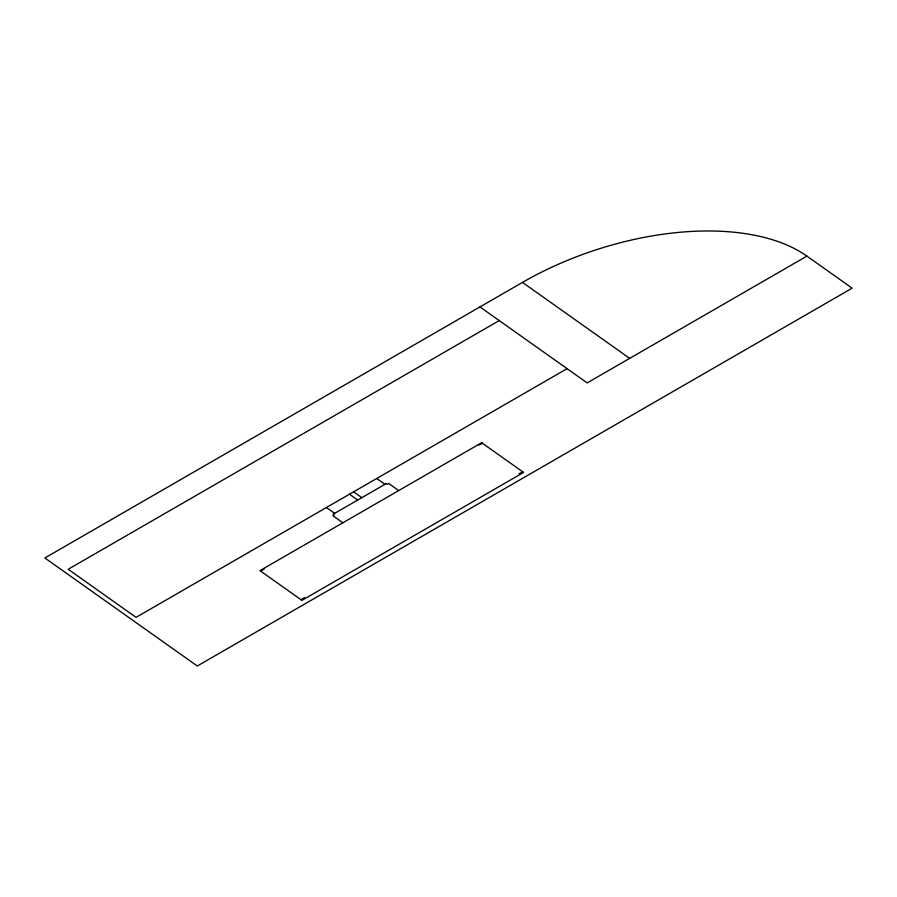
<?xml version="1.0" encoding="UTF-8"?>
<svg xmlns="http://www.w3.org/2000/svg" width="897" height="897" viewBox="0 0 897 897"><rect width="100%" height="100%" fill="white"/><g stroke="black" fill="none" stroke-linecap="round" stroke-linejoin="round"><path stroke-width="1.35" d="M260.792 571.21L264.256 568.911M301.089 599.768L304.554 597.469M522.48 282.398L44.85 557.979L197.295 666L852.15 288.172L806.908 256.116A214.988 113.605 -18.4 0 0 522.48 282.398L629.683 358.363M499.237 320.577L68.194 569.27L136.052 617.36L567.095 368.656M806.908 256.116L587.176 382.896L479.973 306.931M478.763 445.136L482.474 443.297M519.071 473.694L522.783 471.856M398.705 490.581L388.704 483.483L387.336 484.268L386.315 483.539L333.236 514.16L334.267 514.889L332.899 515.674L342.912 522.772M376.729 478.493L384.948 484.324M353.609 491.836L361.839 497.656M349.482 494.213L357.712 500.044M326.418 507.523L334.637 513.353M481.655 442.714L259.962 570.627L301.919 600.351L523.601 472.439L481.655 442.714"/></g></svg>
